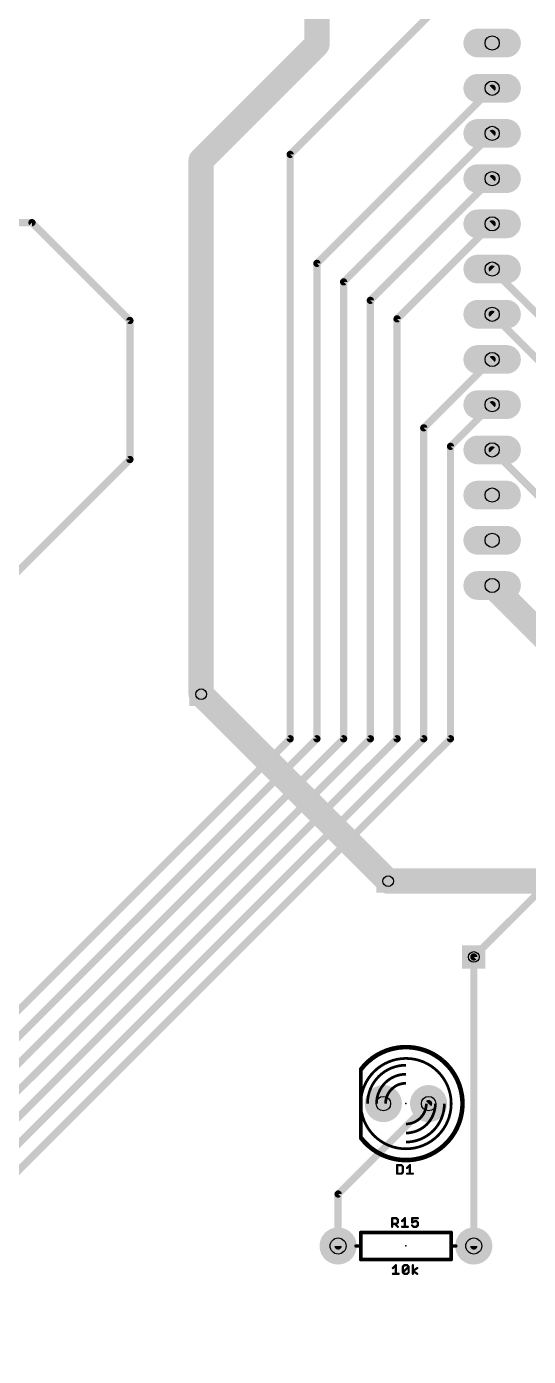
# Model space of a CAD drawing. Extents: x -67 to 67, y -99 to 99.
# Drawn here: x -11.3 to 16.9, y -22.2 to 52.5 of the extents above; entities that cross this region are included whole.
import ezdxf

# ---------------------------------------------------------------- set-up
doc = ezdxf.new("R2010")
doc.units = 0
for name, color, linetype in [('1', 22, 'CONTINUOUS'), ('16', 175, 'CONTINUOUS'), ('17', 82, 'CONTINUOUS'), ('18', 82, 'CONTINUOUS'), ('21', 253, 'CONTINUOUS'), ('22', 253, 'CONTINUOUS'), ('23', 7, 'CONTINUOUS'), ('25', 253, 'CONTINUOUS'), ('27', 253, 'CONTINUOUS'), ('29', 253, 'CONTINUOUS'), ('30', 253, 'CONTINUOUS'), ('44', 253, 'CONTINUOUS'), ('51', 253, 'CONTINUOUS')]:
    doc.layers.add(name, color=color, linetype=linetype)

# ---------------------------------------------------------------- blocks, each defined once
blk = doc.blocks.new('ROUNDP')
at = {"const_width": 0.5}
blk.add_lwpolyline([(0, -0.25, 1), (0, 0.25, 1), (0, -0.25)], format="xyb", dxfattribs=at)
blk = doc.blocks.new('LONGP100')
at = {"const_width": 1}
blk.add_lwpolyline([(-0.5, 0), (0.5, 0)], dxfattribs=at)
at = {"const_width": 0.5}
for points in [[(-0.5, 0.25, 1), (-0.5, -0.25)], [(0.5, -0.25, 1), (0.5, 0.25)]]:
    blk.add_lwpolyline(points, format="xyb", dxfattribs=at)
blk = doc.blocks.new('SQUAREV')
blk.add_solid([(-0.5, -0.5), (0.5, -0.5), (-0.5, 0.5), (0.5, 0.5)])

msp = doc.modelspace()

# ---------------------------------------------------------------- linework, layer by layer
at = {"layer": '1'}
for points, const_width in [([(-1.5, 15), (9, 4.5)], 1.4224), ([(13.81, 0.24), (28.57, 15)], 0.4064)]:
    msp.add_lwpolyline(points, dxfattribs=dict(at, const_width=const_width))
for points, const_width in [([(-1.2486, 15.2514, 1), (-1.7514, 14.7486)], 0.7112), ([(8.7486, 4.2486, 1), (9.2514, 4.7514)], 0.7112), ([(13.7382, 0.3118, 1), (13.8818, 0.1682)], 0.2032)]:
    msp.add_lwpolyline(points, format="xyb", dxfattribs=dict(at, const_width=const_width))
at = {"layer": '16'}
for points, const_width in [([(5, 73.9), (5, 51.5)], 1.4224), ([(3.5, 45.33), (14.84, 56.67)], 0.4064), ([(5, 51.5), (-1.5, 45)], 1.4224), ([(5, 39.21), (14.84, 49.05)], 0.4064), ([(6.5, 38.17), (14.84, 46.51)], 0.4064), ([(-1.5, 45), (-1.5, 15)], 1.4224), ([(3.5, 12.5), (3.5, 45.33)], 0.4064), ([(8, 37.13), (14.84, 43.97)], 0.4064), ([(-11, 41.5), (-18, 41.5)], 0.4064), ([(-5.5, 36), (-11, 41.5)], 0.4064), ([(9.5, 36.09), (14.84, 41.43)], 0.4064), ([(5, 12.5), (5, 39.21)], 0.4064), ([(20, 33.73), (14.84, 38.89)], 0.4064), ([(6.5, 12.5), (6.5, 38.17)], 0.4064), ([(8, 12.5), (8, 37.13)], 0.4064), ([(-5.5, 36), (-5.5, 28.19)], 0.4064), ([(9.5, 12.5), (9.5, 36.09)], 0.4064), ([(17.5, 33.69), (14.84, 36.35)], 0.4064), ([(11, 29.97), (14.84, 33.81)], 0.4064), ([(12.5, 28.93), (14.84, 31.27)], 0.4064), ([(11, 12.5), (11, 29.97)], 0.4064), ([(-5.5, 28.19), (-12.44, 21.25)], 0.4064), ([(12.5, 12.5), (12.5, 28.93)], 0.4064), ([(28.57, 15), (14.84, 28.73)], 0.4064), ([(25.5, 10.45), (14.84, 21.11)], 1.4224), ([(-26, -17), (3.5, 12.5)], 0.4064), ([(-26, -18.5), (5, 12.5)], 0.4064), ([(-26, -20), (6.5, 12.5)], 0.4064), ([(-26, -21.5), (8, 12.5)], 0.4064), ([(-25, -22), (9.5, 12.5)], 0.4064), ([(-23.5, -22), (11, 12.5)], 0.4064), ([(-22, -22), (12.5, 12.5)], 0.4064), ([(9, 4.5), (25.5, 4.5)], 1.4224), ([(13.81, -16), (13.81, 0.24)], 0.4064), ([(6.19, -13.08), (11.27, -8)], 0.4064), ([(6.19, -16), (6.19, -13.08)], 0.4064)]:
    msp.add_lwpolyline(points, dxfattribs=dict(at, const_width=const_width))
for points, const_width in [([(4.6444, 51.5, 1), (5.3556, 51.5)], 0.7112), ([(5.2514, 51.2486, 1), (4.7486, 51.7514)], 0.7112), ([(14.9118, 48.9782, 1), (14.7682, 49.1218)], 0.2032), ([(14.9118, 46.4382, 1), (14.7682, 46.5818)], 0.2032), ([(-1.1444, 45, 1), (-1.8556, 45)], 0.7112), ([(-1.7514, 45.2514, 1), (-1.2486, 44.7486)], 0.7112), ([(3.6016, 45.33, 1), (3.3984, 45.33)], 0.2032), ([(3.4282, 45.4018, 1), (3.5718, 45.2582)], 0.2032), ([(14.9118, 43.8982, 1), (14.7682, 44.0418)], 0.2032), ([(-10.9282, 41.5718, 1), (-11.0718, 41.4282)], 0.2032), ([(-11, 41.3984, 1), (-11, 41.6016)], 0.2032), ([(14.9118, 41.3582, 1), (14.7682, 41.5018)], 0.2032), ([(5.1016, 39.21, 1), (4.8984, 39.21)], 0.2032), ([(4.9282, 39.2818, 1), (5.0718, 39.1382)], 0.2032), ([(14.9118, 38.9618, 1), (14.7682, 38.8182)], 0.2032), ([(6.6016, 38.17, 1), (6.3984, 38.17)], 0.2032), ([(6.4282, 38.2418, 1), (6.5718, 38.0982)], 0.2032), ([(8.1016, 37.13, 1), (7.8984, 37.13)], 0.2032), ([(7.9282, 37.2018, 1), (8.0718, 37.0582)], 0.2032), ([(-5.3984, 36, 1), (-5.6016, 36)], 0.2032), ([(-5.5718, 35.9282, 1), (-5.4282, 36.0718)], 0.2032), ([(9.6016, 36.09, 1), (9.3984, 36.09)], 0.2032), ([(9.4282, 36.1618, 1), (9.5718, 36.0182)], 0.2032), ([(14.9118, 36.4218, 1), (14.7682, 36.2782)], 0.2032), ([(14.9118, 33.7382, 1), (14.7682, 33.8818)], 0.2032), ([(14.9118, 31.1982, 1), (14.7682, 31.3418)], 0.2032), ([(11.1016, 29.97, 1), (10.8984, 29.97)], 0.2032), ([(10.9282, 30.0418, 1), (11.0718, 29.8982)], 0.2032), ([(-5.4282, 28.1182, 1), (-5.5718, 28.2618)], 0.2032), ([(12.6016, 28.93, 1), (12.3984, 28.93)], 0.2032), ([(12.4282, 29.0018, 1), (12.5718, 28.8582)], 0.2032), ([(14.9118, 28.8018, 1), (14.7682, 28.6582)], 0.2032), ([(-5.6016, 28.19, 1), (-5.3984, 28.19)], 0.2032), ([(15.0914, 21.3614, 1), (14.5886, 20.8586)], 0.7112), ([(-1.8556, 15, 1), (-1.1444, 15)], 0.7112), ([(3.5718, 12.4282, 1), (3.4282, 12.5718)], 0.2032), ([(5.0718, 12.4282, 1), (4.9282, 12.5718)], 0.2032), ([(6.5718, 12.4282, 1), (6.4282, 12.5718)], 0.2032), ([(8.0718, 12.4282, 1), (7.9282, 12.5718)], 0.2032), ([(9.5718, 12.4282, 1), (9.4282, 12.5718)], 0.2032), ([(11.0718, 12.4282, 1), (10.9282, 12.5718)], 0.2032), ([(12.5718, 12.4282, 1), (12.4282, 12.5718)], 0.2032), ([(3.3984, 12.5, 1), (3.6016, 12.5)], 0.2032), ([(4.8984, 12.5, 1), (5.1016, 12.5)], 0.2032), ([(6.3984, 12.5, 1), (6.6016, 12.5)], 0.2032), ([(7.8984, 12.5, 1), (8.1016, 12.5)], 0.2032), ([(9.3984, 12.5, 1), (9.6016, 12.5)], 0.2032), ([(10.8984, 12.5, 1), (11.1016, 12.5)], 0.2032), ([(12.3984, 12.5, 1), (12.6016, 12.5)], 0.2032), ([(9, 4.8556, 1), (9, 4.1444)], 0.7112), ([(13.9116, 0.24, 1), (13.7084, 0.24)], 0.2032), ([(11.3418, -8.0718, 1), (11.1982, -7.9282)], 0.2032), ([(6.2916, -13.08, 1), (6.0884, -13.08)], 0.2032), ([(6.1182, -13.0082, 1), (6.2618, -13.1518)], 0.2032), ([(6.0884, -16, 1), (6.2916, -16)], 0.2032), ([(13.7084, -16, 1), (13.9116, -16)], 0.2032)]:
    msp.add_lwpolyline(points, format="xyb", dxfattribs=dict(at, const_width=const_width))
at = {"layer": '21'}
for points, const_width in [([(7.46, -9.905, 3), (7.46, -6.095)], 0.254), ([(10, -10.54, 1), (10, -5.46, 1), (10, -10.54)], 0.1524), ([(7.5108, -6.095, 1), (7.4092, -6.095)], 0.1016), ([(7.4092, -9.905, 1), (7.5108, -9.905)], 0.1016), ([(7.46, -15.1872, 1), (7.46, -15.2888)], 0.1016), ([(7.5108, -15.238, 1), (7.4092, -15.238)], 0.1016), ([(12.5908, -15.238, 1), (12.4892, -15.238)], 0.1016), ([(12.54, -15.2888, 1), (12.54, -15.1872)], 0.1016), ([(7.206, -15.9492, 1), (7.206, -16.0508)], 0.1016), ([(7.5108, -16, 1), (7.4092, -16)], 0.1016), ([(7.4092, -16, 1), (7.5108, -16)], 0.1016), ([(7.46, -16.0508, 1), (7.46, -15.9492)], 0.1016), ([(12.5908, -16, 1), (12.4892, -16)], 0.1016), ([(12.54, -15.9492, 1), (12.54, -16.0508)], 0.1016), ([(12.4892, -16, 1), (12.5908, -16)], 0.1016), ([(12.794, -16.0508, 1), (12.794, -15.9492)], 0.1016), ([(7.46, -16.7112, 1), (7.46, -16.8128)], 0.1016), ([(7.4092, -16.762, 1), (7.5108, -16.762)], 0.1016), ([(12.4892, -16.762, 1), (12.5908, -16.762)], 0.1016), ([(12.54, -16.8128, 1), (12.54, -16.7112)], 0.1016)]:
    msp.add_lwpolyline(points, format="xyb", dxfattribs=dict(at, const_width=const_width))
at = {"layer": '21', "const_width": 0.2032}
for points in [[(7.46, -6.095), (7.46, -9.905)], [(7.46, -15.238), (12.54, -15.238)], [(7.46, -16), (7.46, -15.238)], [(12.54, -15.238), (12.54, -16)], [(7.46, -16), (7.206, -16)], [(7.46, -16.762), (7.46, -16)], [(12.54, -16), (12.54, -16.762)], [(12.54, -16), (12.794, -16)], [(12.54, -16.762), (7.46, -16.762)]]:
    msp.add_lwpolyline(points, dxfattribs=at)
at = {"layer": '22', "const_width": 0.2032}
msp.add_lwpolyline([(7.46, -6.095), (7.46, -9.905)], dxfattribs=at)
at = {"layer": '22', "const_width": 0.1016}
for points in [[(7.5108, -6.095, 1), (7.4092, -6.095)], [(7.4092, -9.905, 1), (7.5108, -9.905)]]:
    msp.add_lwpolyline(points, format="xyb", dxfattribs=at)
at = {"layer": '23'}
for p in [(10, -8), (10, -16)]:
    msp.add_point(p, dxfattribs=at)
at = {"layer": '25', "const_width": 0.0635}
for points in [[(9.5022, -11.4222, 1), (9.5022, -11.4857)], [(9.5339, -11.454, 1), (9.4704, -11.454)], [(9.5022, -11.9053, 1), (9.5022, -11.9688)], [(9.4704, -11.937, 1), (9.5339, -11.937)], [(9.7212, -11.9145, 1), (9.7661, -11.9595)], [(9.7661, -11.4315, 1), (9.7212, -11.4764)], [(9.7437, -11.4857, 1), (9.7437, -11.4222)], [(9.7437, -11.9688, 1), (9.7437, -11.9053)], [(9.8559, -11.5345, 1), (9.7924, -11.5345)], [(9.7924, -11.8565, 1), (9.8559, -11.8565)], [(9.8017, -11.5569, 1), (9.8466, -11.512)], [(9.8466, -11.879, 1), (9.8017, -11.834)], [(10.041, -11.5925, 1), (10.0859, -11.6374)], [(10.0635, -11.9053, 1), (10.0635, -11.9688)], [(10.2563, -11.454, 1), (10.1928, -11.454)], [(10.1928, -11.937, 1), (10.2563, -11.937)], [(10.247, -11.4764, 1), (10.202, -11.4315)], [(10.3855, -11.9688, 1), (10.3855, -11.9053)], [(9.2215, -14.4057, 1), (9.2215, -14.4692)], [(9.2215, -14.7277, 1), (9.2215, -14.7912)], [(9.2533, -14.4375, 1), (9.1898, -14.4375)], [(9.1898, -14.9205, 1), (9.2533, -14.9205)], [(9.405, -14.737, 1), (9.3601, -14.7819)], [(9.4855, -14.415, 1), (9.4406, -14.4599)], [(9.4406, -14.737, 1), (9.4855, -14.7819)], [(9.463, -14.4692, 1), (9.463, -14.4057)], [(9.463, -14.7912, 1), (9.463, -14.7277)], [(9.5753, -14.518, 1), (9.5118, -14.518)], [(9.5118, -14.679, 1), (9.5753, -14.679)], [(9.5211, -14.5404, 1), (9.566, -14.4955)], [(9.566, -14.7014, 1), (9.5211, -14.6565)], [(9.5211, -14.943, 1), (9.566, -14.898)], [(9.7828, -14.8887, 1), (9.7828, -14.9523)], [(9.7604, -14.576, 1), (9.8053, -14.6209)], [(9.9756, -14.4375, 1), (9.9121, -14.4375)], [(9.9121, -14.9205, 1), (9.9756, -14.9205)], [(9.9663, -14.4599, 1), (9.9214, -14.415)], [(10.1049, -14.9523, 1), (10.1049, -14.8887)], [(10.3759, -14.4375, 1), (10.3124, -14.4375)], [(10.3124, -14.679, 1), (10.3759, -14.679)], [(10.3666, -14.8175, 1), (10.3217, -14.8625)], [(10.3442, -14.4057, 1), (10.3442, -14.4692)], [(10.33, -14.6506, 1), (10.3584, -14.7074)], [(10.4247, -14.8887, 1), (10.4247, -14.9523)], [(10.4022, -14.943, 1), (10.4471, -14.898)], [(10.5052, -14.5667, 1), (10.5052, -14.6302)], [(10.5194, -14.6269, 1), (10.491, -14.5701)], [(10.5632, -14.898, 1), (10.6081, -14.943)], [(10.6081, -14.576, 1), (10.5632, -14.6209)], [(10.5857, -14.6302, 1), (10.5857, -14.5667)], [(10.5857, -14.9523, 1), (10.5857, -14.8887)], [(10.6979, -14.679, 1), (10.6344, -14.679)], [(10.6344, -14.84, 1), (10.6979, -14.84)], [(10.6437, -14.7014, 1), (10.6886, -14.6565)], [(10.6886, -14.8625, 1), (10.6437, -14.8175)], [(10.6662, -14.4692, 1), (10.6662, -14.4057)]]:
    msp.add_lwpolyline(points, format="xyb", dxfattribs=at)
at = {"layer": '25', "const_width": 0.127}
for points in [[(9.5022, -11.454), (9.5022, -11.937)], [(9.7437, -11.454), (9.5022, -11.454)], [(9.5022, -11.937), (9.7437, -11.937)], [(9.8242, -11.5345), (9.7437, -11.454)], [(9.7437, -11.937), (9.8242, -11.8565)], [(9.8242, -11.8565), (9.8242, -11.5345)], [(10.0635, -11.615), (10.2245, -11.454)], [(10.0635, -11.937), (10.3855, -11.937)], [(10.2245, -11.454), (10.2245, -11.937)], [(9.2215, -14.9205), (9.2215, -14.4375)], [(9.2215, -14.4375), (9.463, -14.4375)], [(9.463, -14.7595), (9.2215, -14.7595)], [(9.3825, -14.7595), (9.5435, -14.9205)], [(9.463, -14.4375), (9.5435, -14.518)], [(9.5435, -14.679), (9.463, -14.7595)], [(9.5435, -14.518), (9.5435, -14.679)], [(9.7828, -14.5985), (9.9438, -14.4375)], [(9.7828, -14.9205), (10.1049, -14.9205)], [(9.9438, -14.4375), (9.9438, -14.9205)], [(10.6662, -14.4375), (10.3442, -14.4375)], [(10.3442, -14.4375), (10.3442, -14.679)], [(10.3442, -14.679), (10.5052, -14.5985)], [(10.4247, -14.9205), (10.3442, -14.84)], [(10.5857, -14.9205), (10.4247, -14.9205)], [(10.5052, -14.5985), (10.5857, -14.5985)], [(10.5857, -14.5985), (10.6662, -14.679)], [(10.6662, -14.84), (10.5857, -14.9205)], [(10.6662, -14.679), (10.6662, -14.84)]]:
    msp.add_lwpolyline(points, dxfattribs=at)
at = {"layer": '27', "const_width": 0.127}
for points in [[(9.2683, -17.2401), (9.4293, -17.0791)], [(9.4293, -17.0791), (9.4293, -17.5621)], [(9.8296, -17.1596), (9.9101, -17.0791)], [(9.8296, -17.4816), (9.8296, -17.1596)], [(9.8296, -17.4816), (10.1516, -17.1596)], [(9.9101, -17.0791), (10.0711, -17.0791)], [(10.0711, -17.0791), (10.1516, -17.1596)], [(10.1516, -17.1596), (10.1516, -17.4816)], [(10.3909, -17.5621), (10.3909, -17.0791)], [(10.3909, -17.4011), (10.6324, -17.2401)], [(9.2683, -17.5621), (9.5903, -17.5621)], [(9.9101, -17.5621), (9.8296, -17.4816)], [(10.0711, -17.5621), (9.9101, -17.5621)], [(10.1516, -17.4816), (10.0711, -17.5621)], [(10.6324, -17.5621), (10.3909, -17.4011)]]:
    msp.add_lwpolyline(points, dxfattribs=at)
at = {"layer": '27', "const_width": 0.0635}
for points in [[(9.4611, -17.0791, 1), (9.3976, -17.0791)], [(9.4518, -17.1015, 1), (9.4069, -17.0566)], [(9.8614, -17.1596, 1), (9.7979, -17.1596)], [(9.8072, -17.1371, 1), (9.8521, -17.182)], [(9.9101, -17.0473, 1), (9.9101, -17.1108)], [(9.9326, -17.1015, 1), (9.8877, -17.0566)], [(10.0936, -17.0566, 1), (10.0487, -17.1015)], [(10.0711, -17.1108, 1), (10.0711, -17.0473)], [(10.1834, -17.1596, 1), (10.1199, -17.1596)], [(10.1741, -17.182, 1), (10.1292, -17.1371)], [(10.1292, -17.182, 1), (10.1741, -17.1371)], [(10.4227, -17.0791, 1), (10.3592, -17.0791)], [(10.65, -17.2665, 1), (10.6148, -17.2137)], [(9.2683, -17.5304, 1), (9.2683, -17.5938)], [(9.2459, -17.2176, 1), (9.2908, -17.2625)], [(9.3976, -17.5621, 1), (9.4611, -17.5621)], [(9.5903, -17.5938, 1), (9.5903, -17.5304)], [(9.8521, -17.4591, 1), (9.8072, -17.5041)], [(9.8072, -17.4591, 1), (9.8521, -17.5041)], [(9.7979, -17.4816, 1), (9.8614, -17.4816)], [(9.9101, -17.5304, 1), (9.9101, -17.5938)], [(9.8877, -17.5846, 1), (9.9326, -17.5396)], [(10.0487, -17.5396, 1), (10.0936, -17.5846)], [(10.0711, -17.5938, 1), (10.0711, -17.5304)], [(10.1199, -17.4816, 1), (10.1834, -17.4816)], [(10.1741, -17.5041, 1), (10.1292, -17.4591)], [(10.4085, -17.3747, 1), (10.3733, -17.4275)], [(10.3733, -17.3747, 1), (10.4085, -17.4275)], [(10.3592, -17.5621, 1), (10.4227, -17.5621)], [(10.6148, -17.5885, 1), (10.65, -17.5357)]]:
    msp.add_lwpolyline(points, format="xyb", dxfattribs=at)
at = {"layer": '44'}
for centre, radius in [((14.84, 51.59), 0.4), ((14.84, 49.05), 0.4), ((14.84, 46.51), 0.4), ((14.84, 43.97), 0.4), ((14.84, 41.43), 0.4), ((14.84, 38.89), 0.4), ((14.84, 36.35), 0.4), ((14.84, 33.81), 0.4), ((14.84, 31.27), 0.4), ((14.84, 28.73), 0.4), ((14.84, 26.19), 0.4), ((14.84, 23.65), 0.4), ((14.84, 21.11), 0.4), ((-1.5, 15), 0.3), ((9, 4.5), 0.3), ((13.81, 0.24), 0.3), ((8.73, -8), 0.4064), ((11.27, -8), 0.4064), ((6.19, -16), 0.45), ((13.81, -16), 0.45)]:
    msp.add_circle(centre, radius, dxfattribs=at)
at = {"layer": '51'}
for points, const_width in [([(10, -5.841, 0.4142), (7.841, -8)], 0.1524), ([(7.5108, -6.095, 1), (7.4092, -6.095)], 0.1016), ([(10, -6.349, 0.4142), (8.349, -8)], 0.1524), ([(10, -6.857, 0.4142), (8.857, -8)], 0.1524), ([(10, -9.143, 0.4142), (11.143, -8)], 0.1524), ([(10, -9.651, 0.4142), (11.651, -8)], 0.1524), ([(10, -10.159, 0.4142), (12.159, -8)], 0.1524), ([(7.4092, -9.905, 1), (7.5108, -9.905)], 0.1016)]:
    msp.add_lwpolyline(points, format="xyb", dxfattribs=dict(at, const_width=const_width))
at = {"layer": '51', "const_width": 0.2032}
msp.add_lwpolyline([(7.46, -6.095), (7.46, -9.905)], dxfattribs=at)

# ---------------------------------------------------------------- block references
at = {"layer": '17', "rotation": 180}
for name, p, xscale, yscale in [('LONGP100', (14.84, 51.59), 1.4096, 1.4096), ('LONGP100', (14.84, 51.59), 1.4096, 1.4096), ('LONGP100', (14.84, 38.89), 1.4096, 1.4096), ('LONGP100', (14.84, 38.89), 1.4096, 1.4096), ('LONGP100', (14.84, 36.35), 1.4096, 1.4096), ('LONGP100', (14.84, 36.35), 1.4096, 1.4096), ('LONGP100', (14.84, 33.81), 1.4096, 1.4096), ('LONGP100', (14.84, 33.81), 1.4096, 1.4096), ('LONGP100', (14.84, 31.27), 1.4096, 1.4096), ('LONGP100', (14.84, 31.27), 1.4096, 1.4096), ('ROUNDP', (8.73, -8), 1.8796, 1.8796), ('ROUNDP', (8.73, -8), 1.8796, 1.8796), ('ROUNDP', (11.27, -8), 1.8796, 1.8796), ('ROUNDP', (11.27, -8), 1.8796, 1.8796)]:
    msp.add_blockref(name, p, dxfattribs=dict(at, xscale=xscale, yscale=yscale))
at = {"layer": '17'}
for name, p, xscale, yscale in [('LONGP100', (14.84, 49.05), 1.4096, 1.4096), ('LONGP100', (14.84, 49.05), 1.4096, 1.4096), ('LONGP100', (14.84, 46.51), 1.4096, 1.4096), ('LONGP100', (14.84, 46.51), 1.4096, 1.4096), ('LONGP100', (14.84, 43.97), 1.4096, 1.4096), ('LONGP100', (14.84, 43.97), 1.4096, 1.4096), ('LONGP100', (14.84, 41.43), 1.4096, 1.4096), ('LONGP100', (14.84, 41.43), 1.4096, 1.4096), ('LONGP100', (14.84, 28.73), 1.4096, 1.4096), ('LONGP100', (14.84, 28.73), 1.4096, 1.4096), ('LONGP100', (14.84, 26.19), 1.4096, 1.4096), ('LONGP100', (14.84, 26.19), 1.4096, 1.4096), ('LONGP100', (14.84, 23.65), 1.4096, 1.4096), ('LONGP100', (14.84, 23.65), 1.4096, 1.4096), ('LONGP100', (14.84, 21.11), 1.4096, 1.4096), ('LONGP100', (14.84, 21.11), 1.4096, 1.4096), ('ROUNDP', (6.19, -16), 1.8796, 1.8796), ('ROUNDP', (6.19, -16), 1.8796, 1.8796), ('ROUNDP', (13.81, -16), 1.8796, 1.8796), ('ROUNDP', (13.81, -16), 1.8796, 1.8796)]:
    msp.add_blockref(name, p, dxfattribs=dict(at, xscale=xscale, yscale=yscale))
at = {"layer": '18', "xscale": 1.108, "yscale": 1.108}
for p in [(-1.5, 15), (-1.5, 15), (9, 4.5), (9, 4.5), (13.81, 0.24), (13.81, 0.24)]:
    msp.add_blockref('SQUAREV', p, dxfattribs=at)
at = {"layer": '29', "rotation": 180}
for name, p, xscale, yscale in [('LONGP100', (14.84, 51.59), 1.6128, 1.6128), ('LONGP100', (14.84, 38.89), 1.6128, 1.6128), ('LONGP100', (14.84, 36.35), 1.6128, 1.6128), ('LONGP100', (14.84, 33.81), 1.6128, 1.6128), ('LONGP100', (14.84, 31.27), 1.6128, 1.6128), ('ROUNDP', (8.73, -8), 2.0828, 2.0828), ('ROUNDP', (11.27, -8), 2.0828, 2.0828)]:
    msp.add_blockref(name, p, dxfattribs=dict(at, xscale=xscale, yscale=yscale))
at = {"layer": '29'}
for name, p, xscale, yscale in [('LONGP100', (14.84, 49.05), 1.6128, 1.6128), ('LONGP100', (14.84, 46.51), 1.6128, 1.6128), ('LONGP100', (14.84, 43.97), 1.6128, 1.6128), ('LONGP100', (14.84, 41.43), 1.6128, 1.6128), ('LONGP100', (14.84, 28.73), 1.6128, 1.6128), ('LONGP100', (14.84, 26.19), 1.6128, 1.6128), ('LONGP100', (14.84, 23.65), 1.6128, 1.6128), ('LONGP100', (14.84, 21.11), 1.6128, 1.6128), ('SQUAREV', (-1.5, 15), 1.3112, 1.3112), ('SQUAREV', (9, 4.5), 1.3112, 1.3112), ('SQUAREV', (13.81, 0.24), 1.3112, 1.3112), ('ROUNDP', (6.19, -16), 2.0828, 2.0828), ('ROUNDP', (13.81, -16), 2.0828, 2.0828)]:
    msp.add_blockref(name, p, dxfattribs=dict(at, xscale=xscale, yscale=yscale))
at = {"layer": '30', "rotation": 180}
for name, p, xscale, yscale in [('LONGP100', (14.84, 51.59), 1.6128, 1.6128), ('LONGP100', (14.84, 38.89), 1.6128, 1.6128), ('LONGP100', (14.84, 36.35), 1.6128, 1.6128), ('LONGP100', (14.84, 33.81), 1.6128, 1.6128), ('LONGP100', (14.84, 31.27), 1.6128, 1.6128), ('ROUNDP', (8.73, -8), 2.0828, 2.0828), ('ROUNDP', (11.27, -8), 2.0828, 2.0828)]:
    msp.add_blockref(name, p, dxfattribs=dict(at, xscale=xscale, yscale=yscale))
at = {"layer": '30'}
for name, p, xscale, yscale in [('LONGP100', (14.84, 49.05), 1.6128, 1.6128), ('LONGP100', (14.84, 46.51), 1.6128, 1.6128), ('LONGP100', (14.84, 43.97), 1.6128, 1.6128), ('LONGP100', (14.84, 41.43), 1.6128, 1.6128), ('LONGP100', (14.84, 28.73), 1.6128, 1.6128), ('LONGP100', (14.84, 26.19), 1.6128, 1.6128), ('LONGP100', (14.84, 23.65), 1.6128, 1.6128), ('LONGP100', (14.84, 21.11), 1.6128, 1.6128), ('SQUAREV', (-1.5, 15), 1.3112, 1.3112), ('SQUAREV', (9, 4.5), 1.3112, 1.3112), ('SQUAREV', (13.81, 0.24), 1.3112, 1.3112), ('ROUNDP', (6.19, -16), 2.0828, 2.0828), ('ROUNDP', (13.81, -16), 2.0828, 2.0828)]:
    msp.add_blockref(name, p, dxfattribs=dict(at, xscale=xscale, yscale=yscale))

doc.saveas('drawing.dxf')
